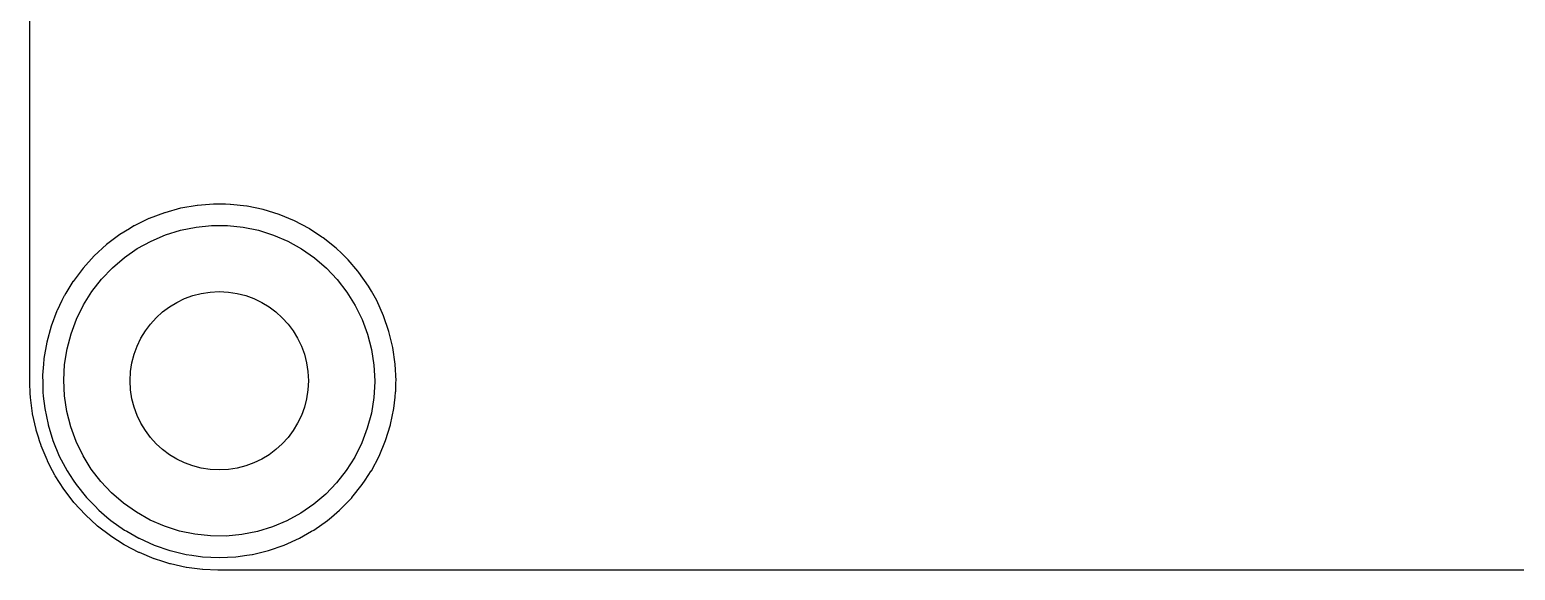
# Model space of a CAD drawing. Extents: x 80 to 223, y -132 to -72.
# Drawn here: x 80.26 to 116.09, y -131.83 to -118.79 of the extents above; entities that cross this region are included whole.
import ezdxf

# ---------------------------------------------------------------- set-up
doc = ezdxf.new("R2010")
doc.units = 0
doc.layers.add('BLACK', color=7, linetype='CONTINUOUS')

msp = doc.modelspace()

# ---------------------------------------------------------------- linework, layer by layer
at = {"layer": 'BLACK', "linetype": 'CONTINUOUS'}
for p, q in [((80.2645, -127.209), (80.2645, -76.5072)), ((83.5158, -123.2), (83.1456, -123.34)), ((83.5186, -123.199), (83.5158, -123.2)), ((83.5158, -123.2), (83.5158, -123.2)), ((83.5214, -123.199), (83.5186, -123.199)), ((83.9031, -123.094), (83.5214, -123.199)), ((83.5214, -123.199), (83.5214, -123.199)), ((83.906, -123.093), (83.9031, -123.094)), ((83.9031, -123.094), (83.9031, -123.094)), ((84.3017, -123.024), (83.906, -123.093)), ((84.3148, -123.023), (84.3017, -123.024)), ((84.6991, -122.993), (84.3148, -123.023)), ((84.7021, -122.993), (84.6991, -122.993)), ((84.6991, -122.993), (84.6991, -122.993)), ((84.9885, -122.997), (84.7021, -122.993)), ((85.1007, -122.999), (84.9885, -122.997)), ((85.1037, -122.999), (85.1007, -122.999)), ((85.1007, -122.999), (85.1007, -122.999)), ((85.5029, -123.043), (85.1037, -122.999)), ((85.5058, -123.044), (85.5029, -123.043)), ((85.5059, -123.044), (85.5058, -123.044)), ((85.8933, -123.124), (85.5059, -123.044)), ((85.8962, -123.125), (85.8933, -123.124)), ((85.8933, -123.124), (85.8933, -123.124)), ((86.2802, -123.243), (85.8962, -123.125)), ((86.6512, -123.396), (86.2802, -123.243)), ((82.6712, -123.586), (82.4397, -123.728)), ((82.7796, -123.52), (82.6712, -123.586)), ((82.7821, -123.518), (82.7796, -123.52)), ((82.7796, -123.52), (82.7796, -123.52)), ((82.8133, -123.503), (82.7821, -123.518)), ((83.1402, -123.343), (82.8133, -123.503)), ((83.1428, -123.341), (83.1402, -123.343)), ((83.1402, -123.343), (83.1402, -123.343)), ((83.1456, -123.34), (83.1428, -123.341)), ((83.9034, -123.622), (84.2752, -123.546)), ((84.2752, -123.546), (84.6528, -123.508)), ((84.6528, -123.508), (85.0323, -123.509)), ((85.0323, -123.509), (85.4097, -123.548)), ((85.4097, -123.548), (85.7813, -123.625)), ((87.0062, -123.584), (86.6512, -123.396)), ((87.0087, -123.586), (87.0062, -123.584)), ((87.3136, -123.786), (87.0087, -123.586)), ((87.0087, -123.586), (87.0087, -123.586)), ((82.1185, -123.969), (81.8214, -124.239)), ((82.4397, -123.728), (82.1185, -123.969)), ((82.8599, -124.067), (83.1921, -123.884)), ((83.1921, -123.884), (83.5411, -123.735)), ((83.5411, -123.735), (83.9034, -123.622)), ((85.7813, -123.625), (86.1431, -123.739)), ((86.1431, -123.739), (86.4916, -123.889)), ((86.4916, -123.889), (86.8232, -124.074)), ((87.3419, -123.805), (87.3136, -123.786)), ((87.6554, -124.056), (87.3419, -123.805)), ((81.8214, -124.239), (81.551, -124.536)), ((82.2594, -124.529), (82.548, -124.283)), ((82.548, -124.283), (82.8599, -124.067)), ((86.8232, -124.074), (87.1344, -124.291)), ((87.1344, -124.291), (87.4221, -124.538)), ((87.6575, -124.058), (87.6554, -124.056)), ((87.7889, -124.185), (87.6575, -124.058)), ((87.6575, -124.058), (87.6575, -124.058)), ((87.9438, -124.336), (87.7889, -124.185)), ((81.551, -124.536), (81.3099, -124.858)), ((81.9973, -124.804), (82.2594, -124.529)), ((87.4221, -124.538), (87.6833, -124.814)), ((87.9458, -124.338), (87.9438, -124.336)), ((88.181, -124.613), (87.9458, -124.338)), ((88.2047, -124.641), (88.181, -124.613)), ((88.4356, -124.97), (88.2047, -124.641)), ((81.3083, -124.86), (81.1377, -125.139)), ((81.3099, -124.858), (81.3083, -124.86)), ((81.7642, -125.103), (81.9973, -124.804)), ((87.6833, -124.814), (87.9153, -125.114)), ((88.5041, -125.09), (88.4356, -124.97)), ((81.042, -125.318), (80.9233, -125.561)), ((81.0987, -125.203), (81.042, -125.318)), ((81.1, -125.2), (81.0987, -125.203)), ((81.0987, -125.203), (81.0987, -125.203)), ((81.1377, -125.139), (81.1, -125.2)), ((81.5625, -125.425), (81.7642, -125.103)), ((87.9153, -125.114), (88.1158, -125.436)), ((88.6044, -125.265), (88.5041, -125.09)), ((88.6347, -125.318), (88.6044, -125.265)), ((88.7999, -125.685), (88.6347, -125.318)), ((80.9223, -125.564), (80.7824, -125.934)), ((80.9233, -125.561), (80.9223, -125.564)), ((80.9223, -125.564), (80.9223, -125.564)), ((81.3944, -125.765), (81.5625, -125.425)), ((88.1158, -125.436), (88.2828, -125.777)), ((88.93, -126.065), (88.7999, -125.685)), ((80.7805, -125.939), (80.6761, -126.321)), ((80.7806, -125.939), (80.7805, -125.939)), ((80.7813, -125.937), (80.7806, -125.939)), ((80.7824, -125.934), (80.7813, -125.937)), ((80.7824, -125.934), (80.7824, -125.934)), ((81.1652, -126.487), (81.2615, -126.12)), ((81.2615, -126.12), (81.3944, -125.765)), ((88.2828, -125.777), (88.4144, -126.133)), ((89.0238, -126.455), (88.93, -126.065)), ((80.6753, -126.324), (80.6063, -126.72)), ((80.6761, -126.321), (80.6753, -126.324)), ((80.6761, -126.321), (80.6761, -126.321)), ((88.4144, -126.133), (88.5094, -126.5)), ((89.0804, -126.853), (89.0238, -126.455)), ((80.6061, -126.723), (80.596, -126.85)), ((80.6063, -126.72), (80.6061, -126.723)), ((81.1065, -126.862), (81.1652, -126.487)), ((88.5094, -126.5), (88.5668, -126.875)), ((80.596, -126.85), (80.5748, -127.12)), ((80.5748, -127.12), (80.5776, -127.301)), ((81.086, -127.241), (81.1065, -126.862)), ((88.5668, -126.875), (88.586, -127.254)), ((89.0993, -127.254), (89.0804, -126.853)), ((80.2658, -127.226), (80.2645, -127.209)), ((80.2697, -127.254), (80.2658, -127.226)), ((80.2666, -127.301), (80.2682, -127.275)), ((80.2778, -127.56), (80.2666, -127.301)), ((80.2682, -127.275), (80.2688, -127.271)), ((80.2688, -127.271), (80.2696, -127.267)), ((80.2688, -127.271), (80.2688, -127.271)), ((80.2696, -127.267), (80.2697, -127.254)), ((80.5776, -127.301), (80.5807, -127.497)), ((80.5807, -127.497), (80.5811, -127.522)), ((80.5811, -127.522), (80.5814, -127.525)), ((80.5814, -127.525), (80.5924, -127.624)), ((81.1039, -127.62), (81.086, -127.241)), ((88.5859, -127.28), (88.5641, -127.659)), ((88.586, -127.254), (88.5859, -127.28)), ((89.0765, -127.652), (89.0906, -127.524)), ((89.0906, -127.524), (89.0909, -127.522)), ((89.0906, -127.524), (89.0906, -127.524)), ((89.0909, -127.522), (89.091, -127.519)), ((89.091, -127.519), (89.0983, -127.288)), ((89.091, -127.519), (89.091, -127.519)), ((89.0983, -127.288), (89.0993, -127.254)), ((80.2817, -127.647), (80.2778, -127.56)), ((80.2826, -127.658), (80.2817, -127.647)), ((80.3332, -128.042), (80.2826, -127.658)), ((80.5924, -127.624), (80.6252, -127.921)), ((81.16, -127.995), (81.1039, -127.62)), ((88.5641, -127.659), (88.5041, -128.034)), ((89.0468, -127.921), (89.0765, -127.652)), ((80.3351, -128.053), (80.3332, -128.042)), ((80.4191, -128.432), (80.3351, -128.053)), ((80.6252, -127.921), (80.6258, -127.924)), ((80.6258, -127.924), (80.6258, -127.924)), ((80.6258, -127.924), (80.706, -128.311)), ((81.2537, -128.363), (81.16, -127.995)), ((88.5041, -128.034), (88.4065, -128.4)), ((88.966, -128.311), (89.0462, -127.924)), ((89.0462, -127.924), (89.0468, -127.921)), ((89.0462, -127.924), (89.0462, -127.924)), ((80.4219, -128.442), (80.4191, -128.432)), ((80.4756, -128.613), (80.4219, -128.442)), ((80.5034, -128.701), (80.4756, -128.613)), ((80.706, -128.311), (80.7066, -128.314)), ((80.7066, -128.314), (80.8247, -128.698)), ((81.3841, -128.719), (81.2537, -128.363)), ((88.4065, -128.4), (88.2724, -128.755)), ((88.8473, -128.698), (88.9654, -128.314)), ((88.9654, -128.314), (88.966, -128.311)), ((80.5385, -128.812), (80.5034, -128.701)), ((80.5423, -128.823), (80.5385, -128.812)), ((80.6837, -129.164), (80.5423, -128.823)), ((80.8247, -128.698), (80.9784, -129.069)), ((81.5498, -129.061), (81.3841, -128.719)), ((88.2724, -128.755), (88.1031, -129.095)), ((88.6936, -129.069), (88.8473, -128.698)), ((80.6907, -129.181), (80.6837, -129.164)), ((80.6954, -129.191), (80.6907, -129.181)), ((80.8168, -129.424), (80.6954, -129.191)), ((80.9784, -129.069), (81.1664, -129.424)), ((81.7492, -129.383), (81.5498, -129.061)), ((88.1031, -129.095), (87.9003, -129.416)), ((88.5056, -129.424), (88.6936, -129.069)), ((80.8744, -129.535), (80.8168, -129.424)), ((80.8799, -129.544), (80.8744, -129.535)), ((81.0883, -129.871), (80.8799, -129.544)), ((81.1664, -129.424), (81.168, -129.427)), ((81.168, -129.427), (81.168, -129.427)), ((81.168, -129.427), (81.3165, -129.653)), ((81.3165, -129.653), (81.3869, -129.76)), ((81.9802, -129.684), (81.7492, -129.383)), ((82.2405, -129.961), (81.9802, -129.684)), ((87.9003, -129.416), (87.6662, -129.714)), ((88.2851, -129.76), (88.3555, -129.653)), ((88.3555, -129.653), (88.504, -129.427)), ((88.504, -129.427), (88.5056, -129.424)), ((88.504, -129.427), (88.504, -129.427)), ((81.0946, -129.88), (81.0883, -129.871)), ((81.3307, -130.188), (81.0946, -129.88)), ((81.3869, -129.76), (81.638, -130.073)), ((82.5273, -130.209), (82.2405, -129.961)), ((87.4031, -129.988), (87.1137, -130.233)), ((87.6662, -129.714), (87.4031, -129.988)), ((88.034, -130.073), (88.2851, -129.76)), ((81.3377, -130.197), (81.3307, -130.188)), ((81.5997, -130.482), (81.3377, -130.197)), ((81.638, -130.073), (81.6401, -130.076)), ((81.6401, -130.076), (81.6401, -130.076)), ((81.6401, -130.076), (81.8492, -130.291)), ((81.8492, -130.291), (81.9175, -130.362)), ((81.9175, -130.362), (81.935, -130.377)), ((81.935, -130.377), (82.1278, -130.541)), ((82.8377, -130.427), (82.5273, -130.209)), ((87.1137, -130.233), (86.8009, -130.448)), ((87.5442, -130.541), (87.737, -130.377)), ((87.737, -130.377), (87.7544, -130.362)), ((87.7544, -130.362), (87.8228, -130.291)), ((87.8228, -130.291), (88.0319, -130.076)), ((88.0319, -130.076), (88.034, -130.073)), ((88.0319, -130.076), (88.0319, -130.076)), ((81.6075, -130.49), (81.5997, -130.482)), ((81.8934, -130.752), (81.6075, -130.49)), ((81.9019, -130.759), (81.8934, -130.752)), ((82.2095, -130.995), (81.9019, -130.759)), ((82.1278, -130.541), (82.223, -130.623)), ((82.223, -130.623), (82.5516, -130.854)), ((83.1686, -130.613), (82.8377, -130.427)), ((83.5166, -130.764), (83.1686, -130.613)), ((83.8781, -130.88), (83.5166, -130.764)), ((86.1186, -130.778), (85.7559, -130.889)), ((86.4681, -130.63), (86.1186, -130.778)), ((86.8009, -130.448), (86.4681, -130.63)), ((87.1204, -130.854), (87.449, -130.623)), ((87.449, -130.623), (87.5442, -130.541)), ((82.2185, -131.002), (82.2095, -130.995)), ((82.5456, -131.21), (82.2185, -131.002)), ((82.5516, -130.854), (82.6087, -130.886)), ((82.6087, -130.886), (82.8979, -131.051)), ((82.8979, -131.051), (82.8979, -131.051)), ((82.8979, -131.051), (82.9005, -131.053)), ((82.9005, -131.053), (83.2666, -131.218)), ((84.2494, -130.958), (83.8781, -130.88)), ((84.6267, -130.998), (84.2494, -130.958)), ((85.0061, -131), (84.6267, -130.998)), ((85.3838, -130.964), (85.0061, -131)), ((85.7559, -130.889), (85.3838, -130.964)), ((86.4054, -131.218), (86.7715, -131.053)), ((86.7715, -131.053), (86.7741, -131.051)), ((86.7741, -131.051), (87.0633, -130.886)), ((86.7741, -131.051), (86.7741, -131.051)), ((87.0633, -130.886), (87.1204, -130.854)), ((82.5551, -131.216), (82.5456, -131.21)), ((82.8991, -131.395), (82.5551, -131.216)), ((82.9091, -131.399), (82.8991, -131.395)), ((83.2674, -131.548), (82.9091, -131.399)), ((83.2666, -131.218), (83.6466, -131.348)), ((83.6466, -131.348), (83.6494, -131.349)), ((83.6494, -131.349), (83.6495, -131.349)), ((83.6495, -131.349), (84.0343, -131.441)), ((84.0343, -131.441), (84.0343, -131.441)), ((84.0343, -131.441), (84.0371, -131.442)), ((84.0371, -131.442), (84.0401, -131.442)), ((84.0401, -131.442), (84.0401, -131.442)), ((84.0401, -131.442), (84.1713, -131.461)), ((84.1713, -131.461), (84.4348, -131.498)), ((85.2372, -131.498), (85.5007, -131.461)), ((85.5007, -131.461), (85.6319, -131.442)), ((85.6319, -131.442), (85.6319, -131.442)), ((85.6319, -131.442), (85.6349, -131.442)), ((85.6349, -131.442), (85.6377, -131.441)), ((85.6377, -131.441), (86.0225, -131.349)), ((85.6377, -131.441), (85.6377, -131.441)), ((86.0225, -131.349), (86.0226, -131.349)), ((86.0226, -131.349), (86.0254, -131.348)), ((86.0254, -131.348), (86.4054, -131.218)), ((83.2777, -131.551), (83.2674, -131.548)), ((83.4773, -131.614), (83.2777, -131.551)), ((83.6476, -131.668), (83.4773, -131.614)), ((83.6582, -131.671), (83.6476, -131.668)), ((84.0368, -131.755), (83.6582, -131.671)), ((84.0476, -131.757), (84.0368, -131.755)), ((84.4321, -131.807), (84.0476, -131.757)), ((84.4431, -131.808), (84.4321, -131.807)), ((84.4348, -131.498), (84.836, -131.517)), ((84.8, -131.824), (84.4431, -131.808)), ((84.8218, -131.823), (84.8, -131.824)), ((84.8423, -131.82), (84.8218, -131.823)), ((84.836, -131.517), (85.2372, -131.498)), ((84.8511, -131.822), (84.8423, -131.82)), ((84.866, -131.824), (84.8511, -131.822)), ((84.8511, -131.822), (84.8511, -131.822)), ((84.8854, -131.826), (84.866, -131.824)), ((218.144, -131.826), (84.8854, -131.826))]:
    msp.add_line(p, q, dxfattribs=at)
at = {"layer": 'BLACK'}
msp.add_circle((84.836, -127.254), 2.15, dxfattribs=at)

doc.saveas('drawing.dxf')
